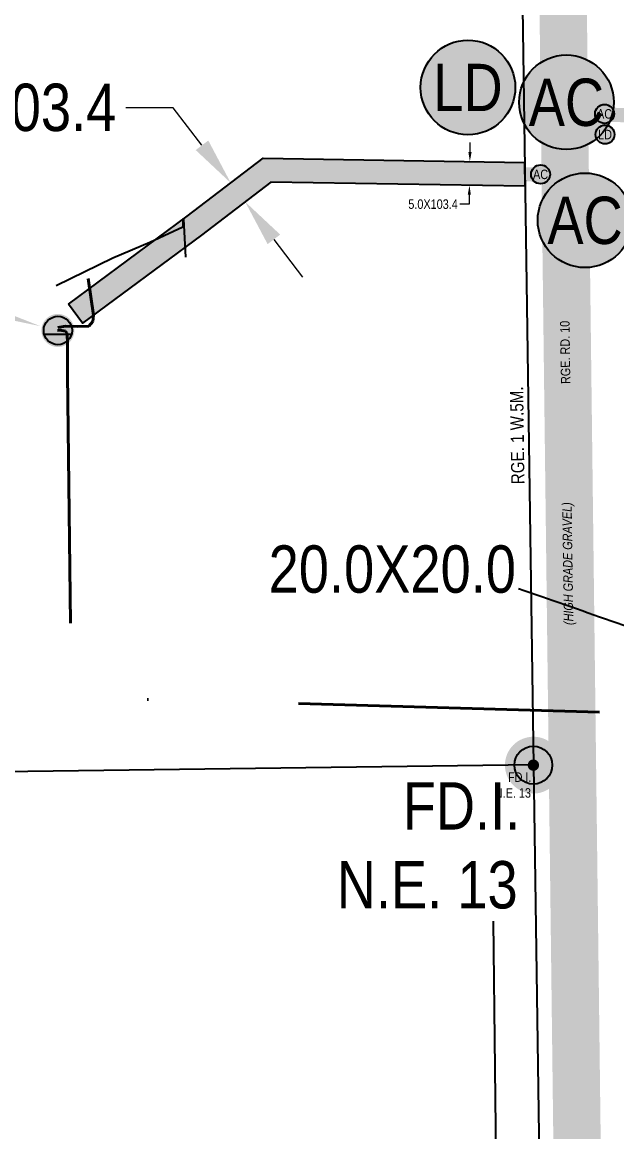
# Model space of a CAD drawing. Extents: x 57693 to 70573, y 5994359 to 6008381.
# Drawn here: x 64970.2 to 65095.7, y 6003298.8 to 6003533.1 of the extents above; entities that cross this region are included whole.
import ezdxf
from ezdxf.enums import TextEntityAlignment as Align

# ---------------------------------------------------------------- set-up
doc = ezdxf.new("R2010")
doc.units = 0
doc.header["$LTSCALE"] = 5
doc.header["$PDSIZE"] = -3
doc.linetypes.add('COOP2', pattern=[10, 5, -1, 0, -1, 0, -1, 0, -1, 0, -1])
doc.linetypes.add('DASHDOT', pattern=[25.4, 12.7, -6.35, 0, -6.35])
doc.layers.get('Defpoints').update_dxf_attribs({"color": 9})
for name, color, linetype in [('AS-POWER', 104, 'foc-POWER'), ('AS-ROADS', 254, 'Continuous'), ('AS-SYMBOL', 7, 'Continuous'), ('CG-NOTES', 7, 'Continuous'), ('CG-NOTES-1000', 7, 'Continuous'), ('D-TXT-1000', 6, 'Continuous'), ('L-MON', 1, 'Continuous'), ('L-MON-1000', 1, 'Continuous'), ('L-MON-T-1000', 1, 'Continuous'), ('L-ROAD-T-1000', 7, 'Continuous'), ('L-SEC', 7, 'Continuous'), ('P-APEX RECON PAY ITEMS', 240, 'Continuous'), ('P-APEX RECON-10m BUFFER', 51, 'COOP2'), ('P-APEX RECON-WORK AREA', 104, 'Continuous')]:
    doc.layers.add(name, color=color, linetype=linetype)
for name, color, linetype, lineweight in [('AS-RECON EXISTING', 151, 'DASHDOT', 40), ('P-APEX RECON-TWS-T', 104, 'Continuous', 9), ('P-APEX RECON-TWS-T-1000', 104, 'Continuous', 9), ('T-TEXT-1000', 48, 'Continuous', 18)]:
    doc.layers.add(name, color=color, linetype=linetype, lineweight=lineweight)
doc.styles.add('1.8', font='ARIALN.TTF', dxfattribs={"height": 2})
doc.styles.add('175L', font='ARIALN.TTF', dxfattribs={"height": 10})
doc.styles.add('80', font='ARIALN.TTF', dxfattribs={"height": 10})
doc.styles.add('80CG', font='ARIALN.TTF', dxfattribs={"height": 10})
doc.styles.add('80L', font='ARIALN.TTF', dxfattribs={"height": 10})
doc.styles.add('80LS', font='ARIALNI.TTF', dxfattribs={"height": 10})
doc.styles.add('foc-LtypeFont', font='ARIALN.TTF', dxfattribs={"height": 7.35})
doc.linetypes.add('foc-POWER', pattern='A,6,-1,["P",foc-LtypeFont,S=0.2,R=0,X=-0.625,Y=-0.75],-1.24,4', length=12.24)
doc.dimstyles.new('Compass 1 000', dxfattribs={"dimtxt": 1.8, "dimasz": 2, "dimexe": 0.2, "dimexo": 0.0625, "dimgap": 0.5, "dimtad": 0, "dimtih": 1, "dimtoh": 1, "dimzin": 0, "dimdsep": 46, "dimtxsty": '1.8', "dimcen": 0.1, "dimse1": 1, "dimse2": 1, "dimclrd": 256, "dimclrt": 256, "dimaunit": 1, "dimadec": 4, "dimazin": 0, "dimtfac": 0.06, "dimtofl": 0, "dimtmove": 0, "dimatfit": 0, "dimfxl": 0.2, "dimtolj": 1, "dimtzin": 0, "dimlwd": -1, "dimarcsym": 0})
doc.dimstyles.new('Compass 5 000', dxfattribs={"dimscale": 5, "dimtxt": 9, "dimasz": 2, "dimexe": 0.2, "dimexo": 0.0625, "dimgap": 0.5, "dimtad": 0, "dimtih": 1, "dimtoh": 1, "dimzin": 0, "dimdsep": 46, "dimtxsty": '80CG', "dimcen": 0.1, "dimse1": 1, "dimse2": 1, "dimclrd": 256, "dimclrt": 256, "dimaunit": 1, "dimadec": 4, "dimazin": 0, "dimtfac": 0.06, "dimtofl": 0, "dimtmove": 0, "dimatfit": 1, "dimfxl": 0.2, "dimtolj": 1, "dimtzin": 0, "dimlwd": -1, "dimarcsym": 0})

# ---------------------------------------------------------------- blocks, each defined once
blk = doc.blocks.new('fdia')
at = {"color": 255, "const_width": 1}
blk.add_lwpolyline([(-0.5, 0, 1), (0.5, 0, 1)], format="xyb", close=True, dxfattribs=at)
blk = doc.blocks.new('Fdiaa')
blk.add_blockref('fdia', (0, 0))
blk = doc.blocks.new('fdib')
at = {"color": 1, "const_width": 1.6}
blk.add_lwpolyline([(-0.4, 0, 1), (0.4, 0, 1)], format="xyb", close=True, dxfattribs=at)
at = {"color": 1}
blk.add_circle((0, 0), 0.8, dxfattribs=at)
blk = doc.blocks.new('Fdibb')
blk.add_blockref('fdib', (0, 0))
blk = doc.blocks.new('fdicc')
for name in ['Fdibb', 'Fdiaa']:
    blk.add_blockref(name, (0, 0))
blk = doc.blocks.new('FDI')
blk.add_blockref('fdicc', (0, 0))
blk = doc.blocks.new('*U1187')
h = blk.add_hatch(color=255)
h.dxf.hatch_style = 1
edge = h.paths.add_edge_path()
edge.add_arc((0, 0), 9.99, 0, 360)
at = {"color": 170}
blk.add_circle((0, 0), 9.99, dxfattribs=at)
at = {"color": 170, "style": '175L'}
blk.add_text('AC', height=10, dxfattribs=at).set_placement((0, 0), align=Align.MIDDLE_CENTER)
blk = doc.blocks.new('RISER')
h = blk.add_hatch(color=255)
h.dxf.hatch_style = 1
edge = h.paths.add_edge_path()
edge.add_arc((0, 0), 0.7, 0, 360)
blk.add_hatch(color=13).paths.add_polyline_path([(0.581, -0.15), (-0.581, -0.15, 0.774597)])
at = {"color": 13}
blk.add_line((-0.581, -0.15), (0.581, -0.15), dxfattribs=at)
blk.add_circle((0, 0), 0.6, dxfattribs=at)
blk = doc.blocks.new('*D1834')
at = {"layer": 'Defpoints', "color": 0, "transparency": 16777216}
for p in [(65013.74, 6003498.77), (65014.24, 6003499.15), (65016.77, 6003494.8)]:
    blk.add_point(p, dxfattribs=at)
at = {"layer": 'P-APEX RECON-TWS-T', "transparency": 16777216}
for p, q in [((65002.1, 6003515.04), (64992.1, 6003515.04)), ((65008.17, 6003507.1), (65002.1, 6003515.04)), ((65023.34, 6003487.23), (65029.41, 6003479.28))]:
    blk.add_line(p, q, dxfattribs=at)
for points in [[(65009.5, 6003508.11), (65006.85, 6003506.08), (65014.24, 6003499.15)], [(65024.67, 6003488.24), (65022.02, 6003486.22), (65017.27, 6003495.18)]]:
    blk.add_solid(points, dxfattribs=at)
at = {"layer": 'P-APEX RECON-TWS-T', "transparency": 16777216, "insert": (64963.99, 6003515.04), "char_height": 10, "attachment_point": 5, "style": '80CG'}
blk.add_mtext('\\A1;5.0X103.4', dxfattribs=at)
blk = doc.blocks.new('*U1835')
at = {"true_color": 0xffffa8}
h = blk.add_hatch(color=51, dxfattribs=at)
edge = h.paths.add_edge_path()
edge.add_line((-14, -20), (14, -20))
edge.add_arc((14, -14), 6, 270, 360)
edge.add_line((20, -14), (20, 12.5))
edge.add_arc((14, 12.5), 6, 0, 90)
edge.add_line((14, 18.5), (-14, 18.5))
edge.add_arc((-14, 12.5), 6, 90, 180)
edge.add_line((-20, 12.5), (-20, -14))
edge.add_arc((-14, -14), 6, 180, 270)
at = {"color": 240, "flags": 128}
blk.add_lwpolyline([(-14, -20, 3, 3, 0), (14, -20, 3, 3, 0.414214), (20, -14, 3, 3, 0), (20, 12.5, 3, 0, 0.414214), (14, 18.5, 0, 0, 0), (-14, 18.5, 0, 0, 0.414214), (-20, 12.5, 0, 0, 0), (-20, -14, 0, 3, 0.414214)], format="xyseb", close=True, dxfattribs=at)
for points in [[(55.98, -16.77, 0, 10, 0), (0, 0, 5, 5, 0)], [(11.03, -3.01, 0, 10, 0), (0, 0, 5, 5, 0)]]:
    blk.add_lwpolyline(points, format="xyseb", dxfattribs=at)
at = {"color": 4, "style": '80'}
blk.add_attdef('OTHER_001', (-14.7, -5), '', height=10, dxfattribs=at)
blk = doc.blocks.new('*D2109')
at = {"layer": 'Defpoints', "color": 0, "transparency": 16777216}
for p in [(65067.07, 6003503.62), (65064.61, 6003498.66), (65066.99, 6003498.62)]:
    blk.add_point(p, dxfattribs=at)
at = {"layer": 'P-APEX RECON-TWS-T-1000', "transparency": 16777216}
for p, q in [((65064.73, 6003505.66), (65064.76, 6003507.66)), ((65064.55, 6003494.66), (65062.55, 6003494.66)), ((65064.58, 6003496.66), (65064.55, 6003494.66))]:
    blk.add_line(p, q, dxfattribs=at)
for points in [[(65064.39, 6003505.66), (65065.06, 6003505.65), (65064.69, 6003503.66)], [(65064.25, 6003496.67), (65064.91, 6003496.66), (65064.61, 6003498.66)]]:
    blk.add_solid(points, dxfattribs=at)
at = {"layer": 'P-APEX RECON-TWS-T-1000', "transparency": 16777216, "insert": (65056.93, 6003494.66), "char_height": 2, "attachment_point": 5, "style": '1.8'}
blk.add_mtext('\\A1;5.0X103.4', dxfattribs=at)
blk = doc.blocks.new('LD Access_Point')
h = blk.add_hatch(color=255)
h.dxf.hatch_style = 1
edge = h.paths.add_edge_path()
edge.add_arc((0, 0), 9.99, 0, 360)
at = {"color": 170}
blk.add_circle((0, 0), 9.99, dxfattribs=at)
at = {"color": 170, "style": '175L'}
blk.add_text('LD', height=10, dxfattribs=at).set_placement((0, 0), align=Align.MIDDLE_CENTER)

msp = doc.modelspace()

# ---------------------------------------------------------------- hatches: boundary and pattern name
at = {"layer": 'P-APEX RECON-10m BUFFER'}
h = msp.add_hatch(color=256, dxfattribs=at)
h.dxf.hatch_style = 1
h.paths.add_polyline_path([(64980.004, 6003473.532), (65005.045, 6003492.124), (65021.067, 6003504.362), (65076.255, 6003503.472), (65076.328, 6003498.473), (65022.721, 6003499.339), (65008.05, 6003488.133), (64982.982, 6003469.52)])

# ---------------------------------------------------------------- linework, layer by layer
at = {"layer": 'AS-POWER'}
msp.add_line((65004.291, 6003491.511), (65004.663, 6003483.448), dxfattribs=at)
at = {"layer": 'AS-POWER', "flags": 128}
for points in [[(65004.148, 6003491.641), (65004.134, 6003489.789), (64997.191, 6003486.556), (64989.371, 6003483.24), (64977.408, 6003477.387)], [(65101.065, 6001748.32), (65093.292, 6001852.217), (65091.856, 6001989.74), (65089.874, 6002124.713), (65082.293, 6002537.081), (65077.274, 6002807.902), (65071.065, 6003218.803), (65069.696, 6003343.293)]]:
    msp.add_lwpolyline(points, dxfattribs=at)
at = {"layer": 'AS-RECON EXISTING', "color": 240, "flags": 128}
msp.add_lwpolyline([(64977.743, 6003468.616), (64979.373, 6003468.938), (64981.824, 6003468.827), (64984.31, 6003468.925), (64985.141, 6003469.865), (64985.26, 6003471.2), (64984.126, 6003478.95)], dxfattribs=at)
at = {"layer": 'AS-RECON EXISTING', "flags": 128}
msp.add_lwpolyline([(64977.704, 6003467.992), (64978.265, 6003468.052), (64979.353, 6003467.868), (64979.684, 6003467.512), (64979.788, 6003465.867), (64979.82, 6003463.324), (64979.765, 6003458.751), (64980.617, 6003390.543), (65098.381, 6003387.242), (65102.033, 6003387.316), (65111.32, 6003387.57), (65120.741, 6003387.863), (65124.868, 6003387.801), (65128.156, 6003387.718)], dxfattribs=at)
at = {"layer": 'AS-ROADS', "flags": 128}
for points, const_width in [([(65075.299, 6004280.926), (65091.006, 6002993.903), (65099.505, 6002521.34), (65111.344, 6001737.821), (65124.757, 6000932.43), (65125.889, 6000881.5), (65127.248, 6000854.337), (65127.928, 6000831.702), (65127.248, 6000797.975), (65126.566, 6000768.579), (65125.66, 6000755.677), (65126.566, 6000723.901), (65128.378, 6000674.555), (65127.699, 6000640.602), (65139.497, 5999837.648), (65150.936, 5999013.719), (65172.534, 5997603.263), (65172.769, 5997576.238), (65173.004, 5997542.398), (65174.65, 5997493.519)], 9.993), ([(65085.245, 6003513.811), (65135.473, 6003512.332)], 3), ([(64981.493, 6003471.526), (65006.548, 6003490.128), (65021.894, 6003501.851), (65083.806, 6003500.851)], 2.998)]:
    msp.add_lwpolyline(points, dxfattribs=dict(at, const_width=const_width))
at = {"layer": 'L-SEC', "flags": 128}
for points in [[(65066.452, 6004180.502), (65078.098, 6003376.208)], [(65078.096, 6003376.3), (64272.592, 6003365.644)], [(65078.098, 6003376.208), (65089.734, 6002571.98)]]:
    msp.add_lwpolyline(points, dxfattribs=at)
at = {"layer": 'P-APEX RECON-WORK AREA', "flags": 128}
msp.add_lwpolyline([(64980.004, 6003473.532), (65005.045, 6003492.124), (65021.067, 6003504.362), (65076.255, 6003503.472), (65076.328, 6003498.473), (65022.721, 6003499.339), (65008.05, 6003488.133), (64982.982, 6003469.52)], close=True, dxfattribs=at)

# ---------------------------------------------------------------- block references
at = {"layer": 'AS-SYMBOL', "xscale": 4.996261984999982, "yscale": 4.996261984999982, "zscale": 4.996261984999982}
msp.add_blockref('RISER', (64977.76, 6003467.99), dxfattribs=at)
at = {"layer": 'CG-NOTES', "xscale": 0.999252397, "yscale": 0.999252397, "zscale": 0.999252397}
for name, p in [('LD Access_Point', (65064.297, 6003519.305)), ('*U1187', (65085.07, 6003516.183)), ('*U1187', (65089.001, 6003491.255))]:
    msp.add_blockref(name, p, dxfattribs=at)
at = {"layer": 'CG-NOTES-1000', "xscale": 0.1998504793999991, "yscale": 0.1998504793999991, "zscale": 0.1998504793999991}
for name, p in [('*U1187', (65093.123, 6003513.728)), ('LD Access_Point', (65093.221, 6003509.369)), ('*U1187', (65079.623, 6003500.958))]:
    msp.add_blockref(name, p, dxfattribs=at)
at = {"layer": 'L-MON', "xscale": 4.999999999999972, "yscale": 4.999999999999972, "zscale": 4.999999999999972}
msp.add_blockref('FDI', (65078.098, 6003376.208), dxfattribs=at)
at = {"layer": 'L-MON-1000'}
msp.add_blockref('FDI', (65078.098, 6003376.208), dxfattribs=at)
at = {"layer": 'P-APEX RECON PAY ITEMS'}
ref = msp.add_blockref('*U1835', (64918.135, 6003485.659), dxfattribs=dict(at, xscale=0.999252397, yscale=0.999252397, zscale=0.999252397))
ref.add_attrib('OTHER_001', 'YJ', (64911.894, 6003489.163), dxfattribs={"layer": '0', "color": 4, "height": 9.9925, "style": '80'})
ref.add_attrib('OTHER_002', 'RISER', (64900.286, 6003472.332), dxfattribs={"layer": '0', "color": 4, "height": 9.9925, "style": '80'})

# ---------------------------------------------------------------- texts
at = {"layer": 'D-TXT-1000', "color": 3, "insert": (65073.435, 6003435.508), "char_height": 2.79581, "attachment_point": 1, "rotation": 90.81102, "style": '80L'}
msp.add_mtext_dynamic_manual_height_columns('RGE. 1 W.5M.', width=20.43018, gutter_width=47.5, heights=[0], dxfattribs=at)
at = {"layer": 'L-MON', "insert": (65019.332, 6003372.603), "char_height": 9.99252, "attachment_point": 1, "style": '175L'}
msp.add_mtext_dynamic_manual_height_columns('\\pi31.198;FD.I.\\P\\pi17.279;N.E. 13', width=54.05943, gutter_width=50, heights=[0], dxfattribs=at)
at = {"layer": 'L-MON-T-1000', "insert": (65069.759, 6003374.672), "char_height": 2, "attachment_point": 1, "style": '175L'}
msp.add_mtext_dynamic_manual_height_columns('\\pi2.9763;FD.I.\\P\\pi0.19053;N.E. 13', width=7.55206, gutter_width=50, heights=[0], dxfattribs=at)
at = {"layer": 'L-ROAD-T-1000', "style": '80L'}
msp.add_text('RGE. RD. 10', height=1.9985, rotation=90.81102, dxfattribs=at).set_placement((65084.818, 6003463.366), align=Align.MIDDLE_CENTER)
at = {"layer": 'P-APEX RECON-TWS-T', "insert": (65022.233, 6003422.609), "char_height": 9.9925, "attachment_point": 1, "style": '175L'}
msp.add_mtext_dynamic_manual_height_columns('20.0X20.0', width=78.94687, gutter_width=50, heights=[0], dxfattribs=at)
at = {"layer": 'T-TEXT-1000', "style": '80LS'}
msp.add_text('(HIGH GRADE GRAVEL)', height=1.9985, rotation=90.81102, dxfattribs=at).set_placement((65085.355, 6003418.756), align=Align.MIDDLE_CENTER)

# ---------------------------------------------------------------- dimensions: what is measured, and where the dimension line sits
at = {"layer": 'P-APEX RECON-TWS-T'}
dim = msp.add_aligned_dim(p1=(65016.775, 6003494.797), p2=(65013.742, 6003498.767), distance=-0.629, text='5.0X103.4', dimstyle='Compass 5 000', override={"dimtfill": 0}, dxfattribs=at)
dim.commit()
dim.dimension.update_dxf_attribs({"geometry": '*D1834', "text_midpoint": (64963.994, 6003515.043)})
at = {"layer": 'P-APEX RECON-TWS-T-1000'}
dim = msp.add_aligned_dim(p1=(65067.069, 6003503.62), p2=(65066.989, 6003498.624), distance=-2.375, text='5.0X103.4', dimstyle='Compass 1 000', dxfattribs=at)
dim.commit()
dim.dimension.update_dxf_attribs({"geometry": '*D2109', "text_midpoint": (65056.928, 6003494.663)})

# ---------------------------------------------------------------- leaders
at = {"layer": 'P-APEX RECON-TWS-T', "path_type": 1}
msp.add_leader([(65114.098, 6003399.825), (65074.966, 6003413.436)], dimstyle='Compass 5 000', override={"dimgap": 0.5, "dimtad": 0}, dxfattribs=at)

doc.saveas('drawing.dxf')
